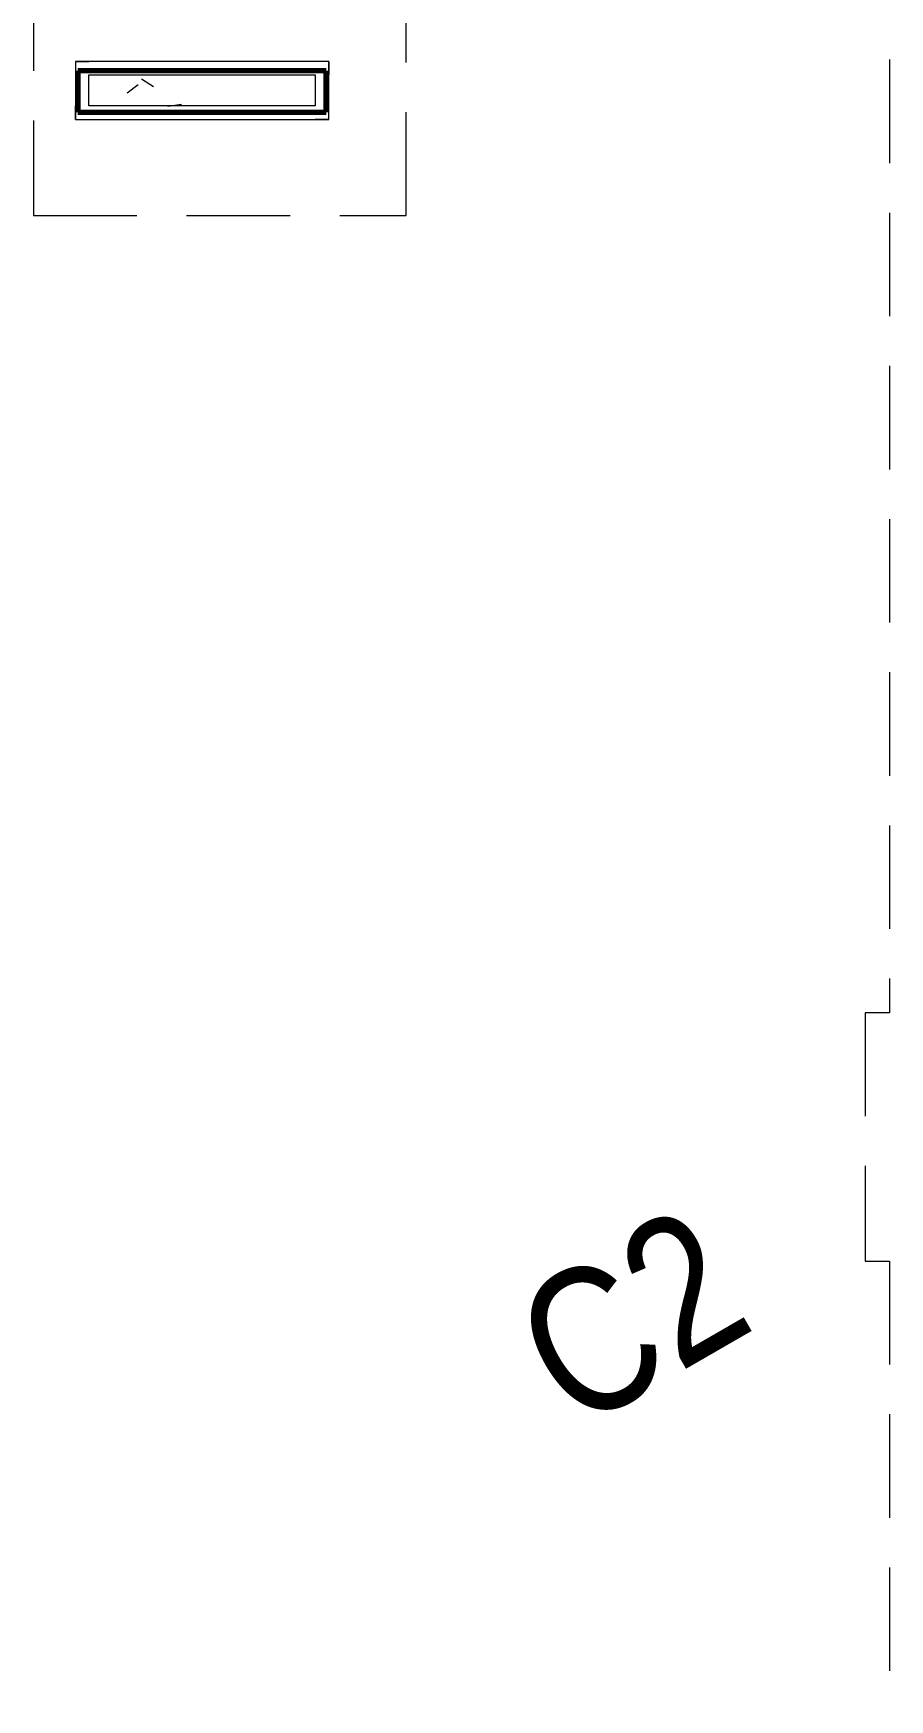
# Model space of a CAD drawing. Header units: millimetres. Extents: x 1606 to 178479, y -4237 to 231581.
# Drawn here: x 35327 to 39461, y 205460 to 213511 of the extents above; entities that cross this region are included whole.
import ezdxf

# ---------------------------------------------------------------- set-up
doc = ezdxf.new("R2010")
doc.units = ezdxf.units.MM
doc.linetypes.add('_SGE_Hidden', pattern=[740, 500, -240])
for name, color, linetype, lineweight in [('0-1', 7, 'Continuous', 5), ('A-WALL-1', 253, 'Continuous', 18), ('A-WALL-2', 9, 'Continuous', 9), ('S-BEAM-1', 7, '_SGE_Hidden', 18), ('S-COLS-1', 52, 'Continuous', 70), ('S-COLS-HDLN', 52, '_SGE_Hidden', 18), ('S-COLS-HDLN-1', 52, 'Continuous', 18), ('S-COLS-IDEN-1', 171, 'Continuous', 35), ('S-FNDN-1', 32, '_SGE_Hidden', 18)]:
    doc.layers.add(name, color=color, linetype=linetype, lineweight=lineweight)
doc.styles.add('Arial Narrow_4', font='ARIALN.TTF', dxfattribs={"height": 700})

# ---------------------------------------------------------------- blocks, each defined once
blk = doc.blocks.new('23068_Challenger Spec EF_Central_v23_rvt-1-WAREHOUSE SLAB PLAN')
at = {"layer": 'A-WALL-1'}
for p, q in [((25830.3, 213375.1), (25830.3, 213160.1)), ((25895.3, 213375.1), (25830.3, 213375.1)), ((27052.8, 213375.1), (25895.3, 213375.1)), ((27052.8, 213310.1), (27052.8, 213375.1)), ((25895.3, 213310.1), (26987.8, 213310.1)), ((25895.3, 213160.1), (25895.3, 213310.1)), ((26987.8, 213310.1), (26987.8, 213160.1)), ((27052.8, 213095.1), (27052.8, 213310.1)), ((25830.3, 213160.1), (25830.3, 213095.1)), ((26987.8, 213160.1), (25895.3, 213160.1)), ((25830.3, 213095.1), (26987.8, 213095.1)), ((26987.8, 213095.1), (27052.8, 213095.1))]:
    blk.add_line(p, q, dxfattribs=at)
at = {"layer": 'A-WALL-2'}
for p, q in [((25830.3, 213375.1), (25830.3, 213160.1)), ((25830.3, 213375.1), (25895.3, 213375.1)), ((27052.8, 213375.1), (25895.3, 213375.1)), ((27052.8, 213375.1), (27052.8, 213310.1)), ((25895.3, 213310.1), (26987.8, 213310.1)), ((25895.3, 213160.1), (25895.3, 213310.1)), ((26987.8, 213310.1), (26987.8, 213160.1)), ((27052.8, 213095.1), (27052.8, 213310.1)), ((25830.3, 213095.1), (25830.3, 213160.1)), ((26987.8, 213160.1), (25895.3, 213160.1)), ((25830.3, 213095.1), (26987.8, 213095.1)), ((27052.8, 213095.1), (26987.8, 213095.1))]:
    blk.add_line(p, q, dxfattribs=at)
blk = doc.blocks.new('SGE Concrete-Rectangular-Column - RC1-V37-WAREHOUSE SLAB PLAN')
at = {"layer": 'S-COLS-HDLN-1'}
h = blk.add_hatch(dxfattribs=at)
h.set_pattern_fill('FP_4', color=256, style=0, pattern_type=2)
h.set_pattern_definition([(50, (-26440.8, -213230.1), (1457.4724, -127.5124), [152.4, -1676.4]), (355, (-26440.8, -213230.1), (-281.942, 1528.454), [121.92, -1341.12]), (100.451, (-26319.3, -213240.7), (1175.541, 1400.933), [129.52, -1424.721]), (46.184, (-26440.8, -212823.7), (2168.632, -336.342), [228.6, -2514.6]), (96.636, (-26260, -212851.7), (1899.22, 1979.42), [194.28, -2137.08]), (351.184, (-26440.8, -212823.7), (1899.24, 1979.402), [182.88, -2011.68]), (21, (-26237.6, -212925.3), (1212.915, -818.1215), [152.4, -1676.4]), (326, (-26237.6, -212925.3), (494.417, 1473.504), [121.92, -1341.12]), (71.451, (-26136.5, -212993.5), (1707.337, 655.37), [129.52, -1424.721]), (37.5, (-26440.8, -213230.1), (24.7094, 676.4402), [67.056, -1257.808, 67.056, -2640.584]), (37.5, (-26440.8, -213230.1), (24.7094, 676.4402), [-1391.92, -1294.384, 67.056, -1279.144]), (7.5, (-26440.8, -213230.1), (534.5577, 801.4443), [67.056, -709.168, 67.056, -1740.408]), (7.5, (-26440.8, -213230.1), (534.5577, 801.4443), [-843.28, -1227.328, 67.056, -446.024]), (327.5, (-26893.9, -213230.1), (1084.7275, -45.8312), [67.056, -440.944, 67.056, -3621.024]), (327.5, (-26893.9, -213230.1), (1084.7275, -45.8312), [-575.056, -1517.904, 67.056, -2036.064]), (317.5, (-27097.1, -213230.1), (1185.0347, 203.4135), [67.056, -593.344, 67.056, -2479.04]), (317.5, (-27097.1, -213230.1), (1185.0347, 203.4135), [-727.456, -985.52, 67.056, -1426.464])])
h.paths.add_polyline_path([(600, -100), (600, 100), (-600, 100), (-600, -100)])
at = {"layer": 'S-COLS-1'}
for p, q in [((600, 100), (-600, 100)), ((-600, 100), (-600, -100)), ((600, -100), (600, 100)), ((-600, -100), (600, -100))]:
    blk.add_line(p, q, dxfattribs=at)

msp = doc.modelspace()

# ---------------------------------------------------------------- linework, layer by layer
at = {"layer": 'S-BEAM-1'}
for p, q in [((39461, 214124.1), (39461, 208779.1)), ((39461, 207579.1), (39461, 201845.1))]:
    msp.add_line(p, q, dxfattribs=at)
at = {"layer": 'S-FNDN-1'}
for p, q in [((35327.5, 213830.1), (35327.5, 212630.1)), ((37127.5, 212630.1), (37127.5, 213830.1)), ((35327.5, 212630.1), (37127.5, 212630.1)), ((39461, 208779.1), (39342, 208779.1)), ((39342, 208779.1), (39342, 207579.1)), ((39342, 207579.1), (39461, 207579.1))]:
    msp.add_line(p, q, dxfattribs=at)

# ---------------------------------------------------------------- block references
at = {"layer": '0-1'}
msp.add_blockref('23068_Challenger Spec EF_Central_v23_rvt-1-WAREHOUSE SLAB PLAN', (9700.7, 0), dxfattribs=at)
at = {"layer": 'S-COLS-HDLN'}
msp.add_blockref('SGE Concrete-Rectangular-Column - RC1-V37-WAREHOUSE SLAB PLAN', (36141.5, 213230.1), dxfattribs=at)

# ---------------------------------------------------------------- texts
at = {"layer": 'S-COLS-IDEN-1', "insert": (37592.2, 207355.6), "char_height": 700, "width": 1250.632, "attachment_point": 1, "rotation": 30, "style": 'Arial Narrow_4'}
msp.add_mtext('C2', dxfattribs=at)

doc.saveas('drawing.dxf')
